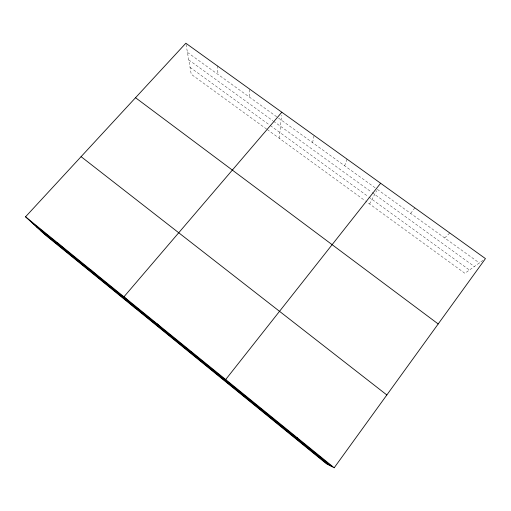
<?xml version="1.0" encoding="UTF-8"?>
<svg xmlns="http://www.w3.org/2000/svg" width="511" height="511" viewBox="0 0 511 511"><rect width="100%" height="100%" fill="white"/><g stroke="black" fill="none" stroke-linecap="round" stroke-linejoin="round"><path stroke-width="0.38" stroke-dasharray="2.56 1.92" d="M279.351 138.353L281.535 115.314M312.572 142.652L314.118 135.441M344.65 165.794L347.039 159.106M369.594 203.985L376.684 190.635M410.691 213.426L414.855 207.862M444.685 237.947L449.795 232.978M483.01 260.348L464.876 273.289L365.761 201.2M187.441 52.384L277.914 117.651M278.552 118.105L375.425 187.991M377.354 189.377L479.35 262.961M188.744 59.902L272.868 120.756M273.5 121.216L371.484 192.091M372.123 192.558L474.361 266.518M190.035 67.337L269.731 125.15M270.37 125.61L368.214 196.594M368.853 197.054L469.449 270.025M266.627 129.098L191.235 74.267L185.851 43.231M267.259 129.558L365.129 200.74M217.22 65.785L218.069 74.472M249.215 89.527L249.279 96.994"/><path stroke-width="0.77" d="M260.827 408.781L261.076 408.315M334.194 467.769L485.45 258.611L185.851 43.231L25.55 216.798L45.249 234.913L326.408 463.72L334.194 467.769L25.55 216.798M380.612 183.245L225.69 379.539L228.123 383.735M281.829 112.228L123.949 296.814L135.421 308.293M295.971 437.365L297.236 437.716M135.53 97.722L438.195 323.955M81.089 156.66L386.846 394.965M31.382 222.164L331.875 466.562M36.16 226.558L329.985 465.578M40.867 230.883L328.126 464.614M57.66 242.91L62.719 247.65M90.453 269.578L94.701 273.666M157.152 323.808L159.7 326.529M191.057 351.383L192.711 353.376"/></g></svg>
